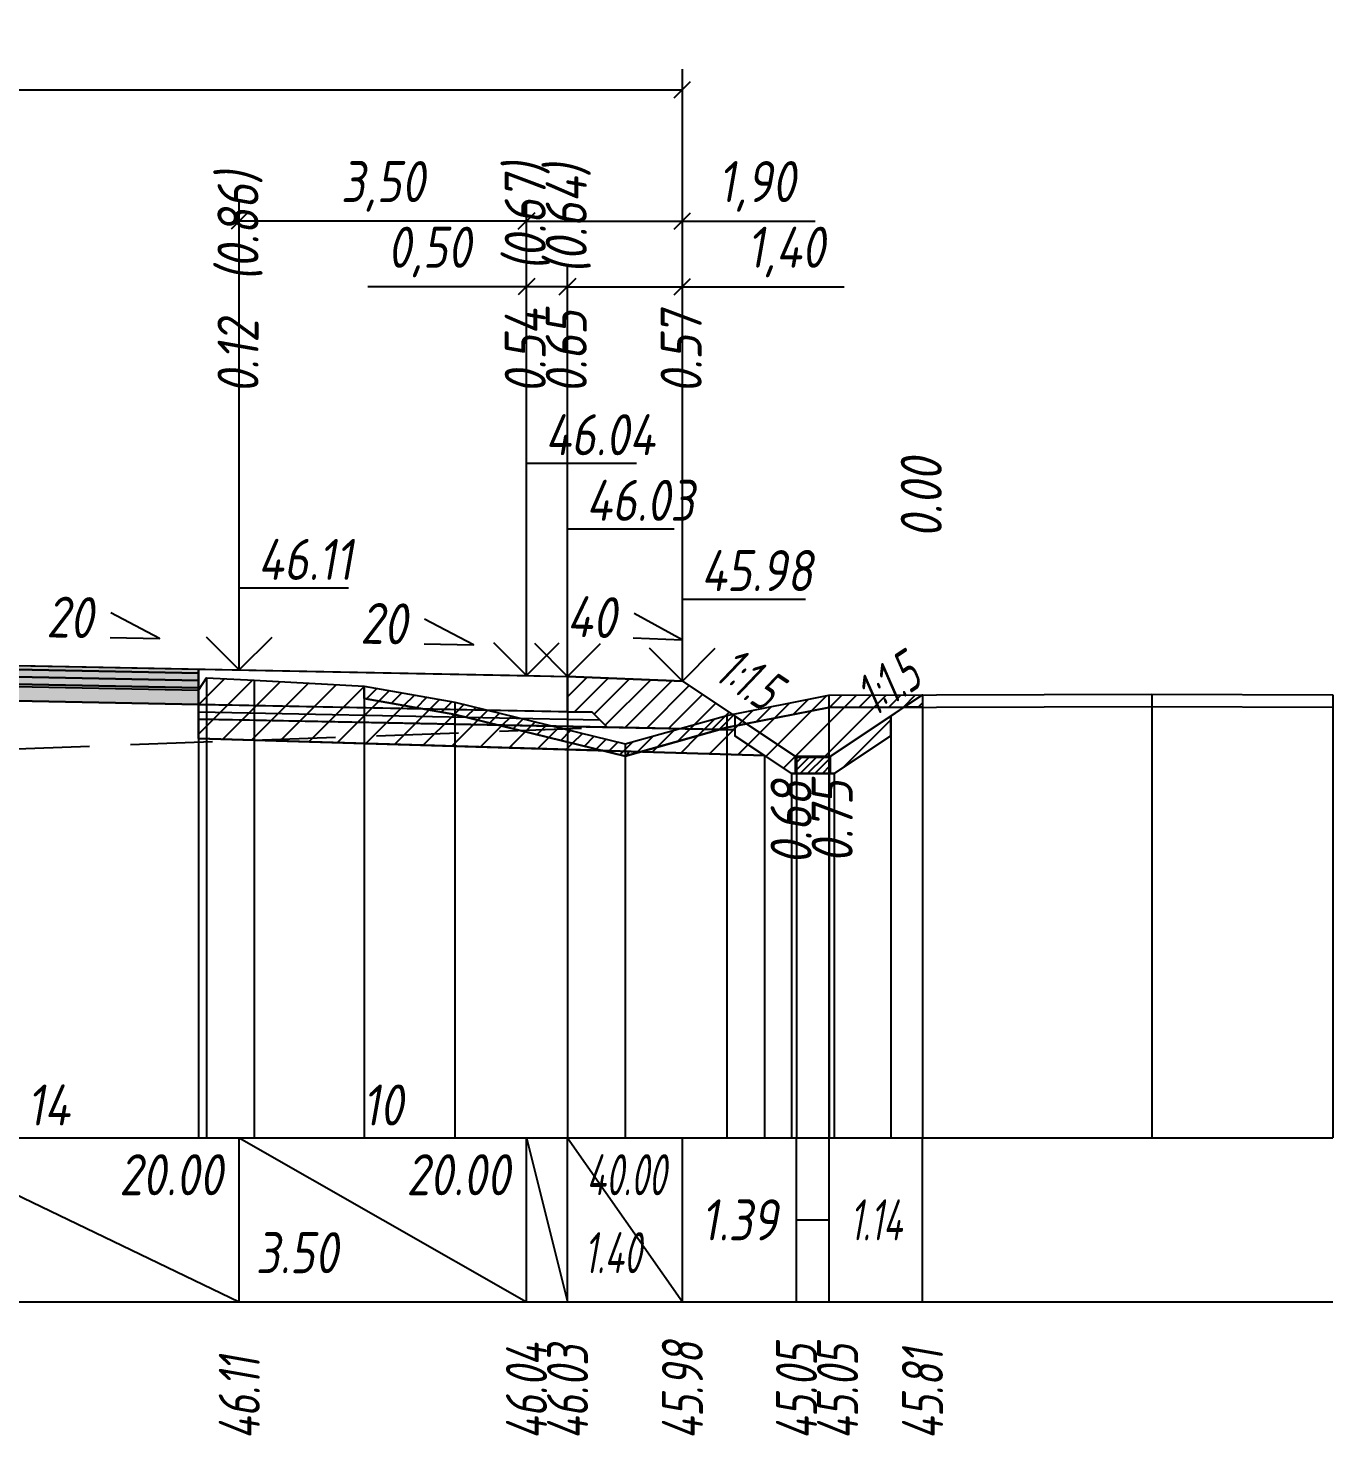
# Model space of a CAD drawing. Extents: x -717 to 1451, y -133302 to 233.
# Drawn here: x 170.4 to 249.8, y -86859.2 to -86773.4 of the extents above; entities that cross this region are included whole.
import ezdxf
from ezdxf.enums import TextEntityAlignment as Align

# ---------------------------------------------------------------- set-up
doc = ezdxf.new("R2010")
doc.units = 0
doc.linetypes.add('штриховая', pattern=[0.75, 0.5, -0.25])
for name, color, linetype in [('Интерполированный поперечник', 2, 'Continuous'), ('Код_514', 1, 'Continuous'), ('Контур_0', 7, 'Continuous'), ('Контур_2521', 7, 'Continuous'), ('Контур_2564', 7, 'Continuous'), ('Контур_2660', 7, 'Continuous'), ('Контур_2665', 7, 'Continuous'), ('Контур_400', 7, 'Continuous'), ('Контур_508', 7, 'Continuous'), ('Контур_512', 7, 'Continuous'), ('Контур_513', 7, 'Continuous'), ('Контур_818', 7, 'Continuous'), ('Красный поперечник', 1, 'Continuous'), ('Объём_2501', 7, 'Continuous'), ('Объём_2564', 7, 'Continuous'), ('Объём_2650', 7, 'Continuous'), ('Объём_2660', 7, 'Continuous'), ('Объём_2661', 7, 'Continuous'), ('Объём_2662', 7, 'Continuous'), ('Объём_2663', 7, 'Continuous'), ('Объём_2664', 7, 'Continuous'), ('Объём_2665', 7, 'Continuous'), ('Объём_2666', 7, 'Continuous'), ('Объём_2667', 7, 'Continuous'), ('Объём_2668', 7, 'Continuous'), ('Объём_2669', 7, 'Continuous'), ('Объём_2675', 7, 'Continuous'), ('Объём_2753', 7, 'Continuous'), ('Откосы', 7, 'Continuous'), ('Отметки покрытия', 7, 'Continuous'), ('Рабочие отметки', 7, 'Continuous'), ('Рабочие отметки доп.', 7, 'Continuous'), ('Слои выравнивания', 7, 'Continuous'), ('Таблица', 7, 'Continuous'), ('Уклоны проезжей части', 7, 'Continuous'), ('Черный поперечник', 3, 'Continuous')]:
    doc.layers.add(name, color=color, linetype=linetype)
for name, color, linetype, true_color in [('Контур_2540', 2, 'Continuous', 0xffff00), ('Контур_2560', 2, 'Continuous', 0xffff00), ('Контур_2561', 7, 'Continuous', 0xff8040), ('Контур_2562', 3, 'Continuous', 0x00ff00), ('Контур_2563', 7, 'Continuous', 0xff8000), ('Контур_2570', 7, 'Continuous', 0x80ff00), ('Контур_2583', 3, 'Continuous', 0x00ff00), ('Контур_2584', 3, 'Continuous', 0x00ff00), ('Контур_2725', 7, 'Continuous', 0x323232), ('Контур_2736', 4, 'Continuous', 0x00ffff), ('Контур_2737', 4, 'Continuous', 0x00ffff), ('Контур_2738', 4, 'Continuous', 0x00ffff), ('Контур_2739', 4, 'Continuous', 0x00ffff), ('Контур_2741', 4, 'Continuous', 0x00ffff), ('Контур_2742', 4, 'Continuous', 0x00ffff), ('Контур_2743', 4, 'Continuous', 0x00ffff), ('Контур_2744', 7, 'Continuous', 0xa4ffff), ('Контур_2745', 7, 'Continuous', 0xa4ffff), ('Контур_2747', 4, 'Continuous', 0x00ffff), ('Контур_2748', 4, 'Continuous', 0x00ffff), ('Контур_2749', 4, 'Continuous', 0x00ffff), ('Контур_2750', 4, 'Continuous', 0x00ffff), ('Контур_2751', 4, 'Continuous', 0x00ffff), ('Контур_2752', 4, 'Continuous', 0x00ffff), ('Контур_2760', 7, 'Continuous', 0x323232), ('Контур_2761', 7, 'Continuous', 0x323232), ('Контур_2762', 7, 'Continuous', 0x323232), ('Контур_2763', 7, 'Continuous', 0x323232), ('Контур_402', 7, 'Continuous', 0xff6464), ('Контур_703', 4, 'Continuous', 0x00ffff), ('Контур_705', 4, 'Continuous', 0x00ffff), ('Контур_707', 4, 'Continuous', 0x00ffff), ('Контур_720', 131, 'Continuous', 0xaaffff), ('Объём_2500', 7, 'Continuous', 0xc0c0c0), ('Объём_2520', 7, 'Continuous', 0x80ffff), ('Объём_2540', 2, 'Continuous', 0xffff00), ('Объём_2560', 2, 'Continuous', 0xffff00), ('Объём_2561', 7, 'Continuous', 0xff8040), ('Объём_2562', 3, 'Continuous', 0x00ff00), ('Объём_2563', 7, 'Continuous', 0xff8000), ('Объём_2570', 7, 'Continuous', 0x80ff00), ('Объём_2583', 3, 'Continuous', 0x00ff00), ('Объём_2584', 3, 'Continuous', 0x00ff00), ('Объём_2591', 3, 'Continuous', 0x00ff00), ('Объём_2595', 3, 'Continuous', 0x00ff00), ('Объём_2600', 7, 'Continuous', 0x808000), ('Объём_2620', 2, 'Continuous', 0xffff00), ('Объём_2746', 2, 'Continuous', 0xffff00)]:
    doc.layers.add(name, color=color, linetype=linetype, true_color=true_color)
doc.styles.get("Standard").update_dxf_attribs({"font": 'txt', "height": 2.5})
doc.styles.add('М', font='romand.shx', dxfattribs={"width": 0.8, "oblique": 10, "height": 2.5})
doc.dimstyles.new('ISO-25', dxfattribs={"dimtxt": 2.5, "dimasz": 2.5, "dimexe": 1.25, "dimexo": 0.625, "dimtad": 1, "dimtxsty": 'Standard', "dimcen": 2.5, "dimadec": 0, "dimazin": 0, "dimtfac": 1, "dimtmove": 0, "dimatfit": 3, "dimfxl": 1, "dimarcsym": 0})

# ---------------------------------------------------------------- blocks, each defined once
blk = doc.blocks.new('_Oblique')
at = {"color": 0, "linetype": 'ByBlock', "lineweight": -2}
blk.add_line((-0.5, -0.5), (0.5, 0.5), dxfattribs=at)
blk = doc.blocks.new('*D1683')
at = {"color": 0, "lineweight": -2, "transparency": 16777216}
for p, q in [((203.214, -86812.324), (203.214, -86787.884)), ((210.214, -86812.604), (210.214, -86787.884)), ((203.214, -86789.134), (210.214, -86789.134)), ((210.214, -86789.134), (220.07, -86789.134))]:
    blk.add_line(p, q, dxfattribs=at)
at = {"layer": 'Defpoints', "color": 0, "transparency": 16777216}
for p in [(210.214, -86789.134), (203.214, -86812.949), (210.214, -86813.229)]:
    blk.add_point(p, dxfattribs=at)
at = {"color": 0, "lineweight": -2, "transparency": 16777216, "rotation": 180}
blk.add_blockref('_Oblique', (203.214, -86789.134), dxfattribs=at)
at = {"color": 0, "lineweight": -2, "transparency": 16777216}
blk.add_blockref('_Oblique', (210.214, -86789.134), dxfattribs=at)
at = {"color": 0, "transparency": 16777216, "insert": (216.53, -86787.021), "char_height": 2.5, "width": 8.75, "attachment_point": 5, "style": 'М'}
blk.add_mtext('1,40', dxfattribs=at)
blk = doc.blocks.new('*D1685')
at = {"color": 0, "lineweight": -2, "transparency": 16777216}
for p, q in [((200.714, -86812.274), (200.714, -86787.884)), ((203.214, -86812.324), (203.214, -86787.884)), ((200.714, -86789.134), (191.038, -86789.134)), ((203.214, -86789.134), (200.714, -86789.134))]:
    blk.add_line(p, q, dxfattribs=at)
at = {"layer": 'Defpoints', "color": 0, "transparency": 16777216}
for p in [(203.214, -86789.134), (200.714, -86812.899), (203.214, -86812.949)]:
    blk.add_point(p, dxfattribs=at)
at = {"color": 0, "lineweight": -2, "transparency": 16777216, "rotation": 180}
blk.add_blockref('_Oblique', (200.714, -86789.134), dxfattribs=at)
at = {"color": 0, "lineweight": -2, "transparency": 16777216}
blk.add_blockref('_Oblique', (203.214, -86789.134), dxfattribs=at)
at = {"color": 0, "transparency": 16777216, "insert": (194.8, -86787.021), "char_height": 2.5, "width": 9.16667, "attachment_point": 5, "style": 'М'}
blk.add_mtext('0,50', dxfattribs=at)
blk = doc.blocks.new('*D1687')
at = {"color": 0, "lineweight": -2, "transparency": 16777216}
for p, q in [((183.214, -86811.924), (183.214, -86783.884)), ((200.714, -86812.274), (200.714, -86783.884)), ((200.714, -86785.134), (183.214, -86785.134))]:
    blk.add_line(p, q, dxfattribs=at)
at = {"layer": 'Defpoints', "color": 0, "transparency": 16777216}
for p in [(183.214, -86785.134), (183.214, -86812.549), (200.714, -86812.899)]:
    blk.add_point(p, dxfattribs=at)
at = {"color": 0, "lineweight": -2, "transparency": 16777216, "rotation": 180}
blk.add_blockref('_Oblique', (183.214, -86785.134), dxfattribs=at)
at = {"color": 0, "lineweight": -2, "transparency": 16777216}
blk.add_blockref('_Oblique', (200.714, -86785.134), dxfattribs=at)
at = {"color": 0, "transparency": 16777216, "insert": (191.964, -86783.021), "char_height": 2.5, "width": 9.58333, "attachment_point": 5, "style": 'М'}
blk.add_mtext('3,50', dxfattribs=at)
blk = doc.blocks.new('*D1688')
at = {"color": 0, "lineweight": -2, "transparency": 16777216}
for p, q in [((200.714, -86812.274), (200.714, -86783.884)), ((210.214, -86812.604), (210.214, -86783.884)), ((200.714, -86785.134), (210.214, -86785.134)), ((210.214, -86785.134), (218.294, -86785.134))]:
    blk.add_line(p, q, dxfattribs=at)
at = {"layer": 'Defpoints', "color": 0, "transparency": 16777216}
for p in [(200.714, -86785.134), (200.714, -86812.899), (210.214, -86813.229)]:
    blk.add_point(p, dxfattribs=at)
at = {"color": 0, "lineweight": -2, "transparency": 16777216, "rotation": 180}
blk.add_blockref('_Oblique', (200.714, -86785.134), dxfattribs=at)
at = {"color": 0, "lineweight": -2, "transparency": 16777216}
blk.add_blockref('_Oblique', (210.214, -86785.134), dxfattribs=at)
at = {"color": 0, "transparency": 16777216, "insert": (214.754, -86783.021), "char_height": 2.5, "width": 8.75, "attachment_point": 5, "style": 'М'}
blk.add_mtext('1,90', dxfattribs=at)
blk = doc.blocks.new('*D1690')
at = {"color": 0, "lineweight": -2, "transparency": 16777216}
for p, q in [((114.714, -86812.604), (114.714, -86775.884)), ((210.214, -86812.604), (210.214, -86775.884)), ((114.714, -86777.134), (210.214, -86777.134))]:
    blk.add_line(p, q, dxfattribs=at)
at = {"layer": 'Defpoints', "color": 0, "transparency": 16777216}
for p in [(210.214, -86777.134), (114.714, -86813.229), (210.214, -86813.229)]:
    blk.add_point(p, dxfattribs=at)
at = {"color": 0, "lineweight": -2, "transparency": 16777216, "rotation": 180}
blk.add_blockref('_Oblique', (114.714, -86777.134), dxfattribs=at)
at = {"color": 0, "lineweight": -2, "transparency": 16777216}
blk.add_blockref('_Oblique', (210.214, -86777.134), dxfattribs=at)
at = {"color": 0, "transparency": 16777216, "insert": (162.464, -86775.021), "char_height": 2.5, "width": 10.41667, "attachment_point": 5, "style": 'М'}
blk.add_mtext('19,10', dxfattribs=at)

msp = doc.modelspace()

# ---------------------------------------------------------------- hatches: boundary and pattern name
at = {"transparency": 33554681}
h = msp.add_hatch(dxfattribs=at)
h.set_pattern_fill('ANGLE', color=256)
h.set_pattern_definition([(0, (0, 0), (0, 6.985), [5.08, -1.905]), (90, (0, 0), (-6.985, 4e-16), [5.08, -1.905])])
h.paths.add_polyline_path([(206.726, -86817.743), (205.357, -86817.408), (207.672, -86817.478)])
at = {"layer": 'Объём_2563'}
h = msp.add_hatch(dxfattribs=at)
h.set_pattern_fill('ANSI31', color=256, scale=0.3)
h.paths.add_polyline_path([(213.415, -86816.141), (205.632, -86815.985), (204.714, -86815.067), (203.214, -86815.037), (203.214, -86812.887), (210.214, -86813.167), (213.415, -86815.3)])
at = {"layer": 'Объём_2570'}
h = msp.add_hatch(dxfattribs=at)
h.set_pattern_fill('ANSI31', color=256, scale=0.2)
h.paths.add_polyline_path([(224.843, -86814.765), (219.144, -86814.781), (212.922, -86816.006), (206.726, -86817.743), (196.348, -86815.206), (190.817, -86814.23), (190.817, -86813.48), (196.348, -86814.456), (206.726, -86816.993), (212.922, -86815.256), (219.144, -86814.031), (224.843, -86814.015)])
at = {"layer": 'Объём_2600'}
h = msp.add_hatch(dxfattribs=at)
h.set_pattern_fill('ANSI31', color=6, scale=0.4)
h.paths.add_polyline_path([(184.125, -86813.11), (190.817, -86813.48), (190.817, -86814.23), (196.348, -86815.206), (205.357, -86817.408), (180.721, -86816.669), (180.721, -86813.72), (181.221, -86812.97)])
h = msp.add_hatch(dxfattribs=at)
h.set_pattern_fill('HONEY', color=5, scale=0.3)
h.paths.add_polyline_path([(223.713, -86814.768), (224.843, -86814.015), (224.843, -86814.765)])
h = msp.add_hatch(dxfattribs=at)
h.set_pattern_fill('ANSI31', color=6, scale=0.4)
h.paths.add_polyline_path([(216.862, -86818.8), (215.217, -86817.704), (207.672, -86817.478), (212.922, -86816.006), (219.144, -86814.781), (223.713, -86814.768), (222.915, -86815.3), (222.915, -86816.502), (219.468, -86818.8), (219.224, -86818.8), (219.224, -86817.761), (217.105, -86817.761), (217.105, -86818.8)])
h = msp.add_hatch(dxfattribs=at)
h.set_pattern_fill('HONEY', color=5, scale=0.3)
h.paths.add_polyline_path([(206.726, -86817.743), (205.357, -86817.408), (207.672, -86817.478)])
at = {"layer": 'Объём_2620'}
h = msp.add_hatch(dxfattribs=at)
h.set_pattern_fill('ANSI31', color=2, scale=0.1)
h.paths.add_polyline_path([(217.105, -86817.761), (219.224, -86817.761), (219.224, -86818.8), (217.105, -86818.8)])
at = {"layer": 'Слои выравнивания'}
for color, points in [(2, [(162.464, -86812.072), (180.721, -86812.437), (180.721, -86812.687), (162.464, -86812.322)]), (3, [(162.464, -86812.322), (180.721, -86812.687), (180.721, -86813.137), (162.464, -86812.772)]), (4, [(162.464, -86812.772), (180.721, -86813.137), (180.721, -86813.587), (162.464, -86813.222)]), (5, [(162.464, -86813.222), (180.721, -86813.587), (180.721, -86814.587), (162.464, -86814.222)])]:
    msp.add_hatch(color=color, dxfattribs=at).paths.add_polyline_path(points)

# ---------------------------------------------------------------- linework, layer by layer
at = {"layer": 'Интерполированный поперечник', "linetype": 'штриховая', "ltscale": 10, "flags": 128}
msp.add_lwpolyline([(101.637, -86819.765), (205.632, -86815.985)], dxfattribs=at)
at = {"layer": 'Код_514'}
for p, q in [((162.464, -86841), (183.214, -86851)), ((183.214, -86851), (183.214, -86841)), ((183.214, -86841), (200.714, -86851)), ((200.714, -86851), (200.714, -86841)), ((200.714, -86841), (203.214, -86851)), ((203.214, -86851), (203.214, -86841)), ((203.214, -86841), (210.214, -86851)), ((210.214, -86851), (210.214, -86841)), ((217.165, -86851), (217.165, -86841)), ((219.165, -86851), (219.165, -86841)), ((224.843, -86851), (224.843, -86841)), ((217.165, -86846), (219.165, -86846))]:
    msp.add_line(p, q, dxfattribs=at)
at = {"layer": 'Контур_0', "flags": 128}
for points in [[(180.721, -86812.437), (203.214, -86812.887), (203.214, -86815.037), (180.721, -86814.587), (180.721, -86812.437), (180.721, -86812.437)], [(210.214, -86813.167), (213.251, -86815.191), (213.251, -86815.191), (213.251, -86815.191), (213.251, -86815.191), (213.251, -86815.191), (213.251, -86815.191), (213.251, -86815.191), (213.251, -86815.191), (213.251, -86815.191), (213.251, -86815.191), (213.251, -86815.191), (213.251, -86815.191), (213.251, -86815.191), (213.251, -86815.191), (217.165, -86817.8)], [(210.214, -86813.167), (213.251, -86815.191), (213.251, -86815.191), (213.251, -86815.191), (213.251, -86815.191), (213.251, -86815.191), (213.251, -86815.191), (213.251, -86815.191), (213.251, -86815.191), (213.251, -86815.191), (213.251, -86815.191), (213.251, -86815.191), (213.251, -86815.191), (213.251, -86815.191), (213.251, -86815.191), (217.165, -86817.8), (219.165, -86817.8), (224.843, -86814.015), (224.843, -86814.015), (224.843, -86814.015), (224.843, -86814.015), (224.843, -86814.015), (224.843, -86814.015), (224.843, -86814.015), (224.843, -86814.015), (224.843, -86814.015), (224.843, -86814.015), (224.843, -86814.015), (224.843, -86814.015), (224.843, -86814.015)], [(183.214, -86814.637), (204.714, -86815.067), (205.632, -86815.985), (180.721, -86815.487), (180.721, -86814.587), (183.214, -86814.637), (183.214, -86814.637)], [(203.214, -86815.037), (204.714, -86815.067), (205.632, -86815.985), (213.415, -86816.141)]]:
    msp.add_lwpolyline(points, dxfattribs=at)
at = {"layer": 'Контур_2521', "color": 250, "flags": 128}
msp.add_lwpolyline([(180.721, -86815.037), (205.173, -86815.526)], dxfattribs=at)
at = {"layer": 'Контур_2540', "flags": 128}
msp.add_lwpolyline([(183.214, -86815.537), (213.415, -86816.141), (213.415, -86816.502), (215.217, -86817.704), (180.721, -86816.669), (180.721, -86815.487), (183.214, -86815.537), (183.214, -86815.537)], dxfattribs=at)
at = {"layer": 'Контур_2560', "flags": 128}
msp.add_lwpolyline([(203.214, -86812.887), (210.214, -86813.167), (210.214, -86813.167), (210.214, -86813.167)], dxfattribs=at)
at = {"layer": 'Контур_2561', "flags": 128}
msp.add_lwpolyline([(203.214, -86812.887), (203.214, -86812.887), (210.214, -86813.167), (210.214, -86813.167), (203.214, -86812.887)], dxfattribs=at)
at = {"layer": 'Контур_2562', "flags": 128}
msp.add_lwpolyline([(210.214, -86813.167), (210.214, -86813.167), (210.214, -86813.167), (210.214, -86813.167), (210.214, -86813.167)], dxfattribs=at)
at = {"layer": 'Контур_2563', "flags": 128}
msp.add_lwpolyline([(213.415, -86816.141), (205.632, -86815.985), (204.714, -86815.067), (203.214, -86815.037), (203.214, -86812.887), (210.214, -86813.167), (213.415, -86815.3), (213.415, -86816.141), (213.415, -86816.141)], dxfattribs=at)
at = {"layer": 'Контур_2564', "flags": 128}
msp.add_lwpolyline([(203.214, -86812.887), (210.214, -86813.167)], dxfattribs=at)
at = {"layer": 'Контур_2570', "flags": 128}
msp.add_lwpolyline([(162.464, -86813.357), (180.721, -86813.72), (181.221, -86812.97), (184.125, -86813.11), (190.817, -86813.48), (190.817, -86814.23), (196.348, -86815.206), (206.726, -86817.743), (212.922, -86816.006), (219.144, -86814.781), (238.816, -86814.724), (249.843, -86814.751)], dxfattribs=at)
at = {"layer": 'Контур_2583', "flags": 128}
for points in [[(217.165, -86817.8), (213.415, -86815.3), (213.415, -86816.502), (216.862, -86818.8), (217.165, -86818.8), (217.165, -86817.8)], [(222.915, -86816.502), (222.915, -86815.3), (219.165, -86817.8), (219.165, -86818.8), (219.468, -86818.8), (222.915, -86816.502)]]:
    msp.add_lwpolyline(points, dxfattribs=at)
at = {"layer": 'Контур_2584', "flags": 128}
msp.add_lwpolyline([(217.165, -86817.8), (217.165, -86818.8), (219.165, -86818.8), (219.165, -86817.8), (217.165, -86817.8)], dxfattribs=at)
at = {"layer": 'Контур_2660', "flags": 128}
msp.add_lwpolyline([(180.721, -86816.669), (215.217, -86817.704)], dxfattribs=at)
at = {"layer": 'Контур_2665', "flags": 128}
msp.add_lwpolyline([(210.214, -86813.167), (210.214, -86813.167)], dxfattribs=at)
at = {"layer": 'Контур_2725', "flags": 128}
msp.add_lwpolyline([(124.9, -86814.973), (130.647, -86814.858), (141.714, -86814.637), (152.988, -86814.411), (153.008, -86814.411), (153.125, -86814.408), (156.941, -86814.332), (159.064, -86814.29), (162.464, -86814.222), (180.721, -86814.587)], dxfattribs=at)
at = {"layer": 'Контур_2736', "flags": 128}
for points in [[(210.214, -86813.167), (213.251, -86815.191)], [(213.251, -86815.191), (217.165, -86817.8)]]:
    msp.add_lwpolyline(points, dxfattribs=at)
at = {"layer": 'Контур_2737', "flags": 128}
msp.add_lwpolyline([(213.251, -86815.191), (213.251, -86815.191)], dxfattribs=at)
at = {"layer": 'Контур_2738', "flags": 128}
msp.add_lwpolyline([(213.251, -86815.191), (213.251, -86815.191)], dxfattribs=at)
at = {"layer": 'Контур_2739', "flags": 128}
msp.add_lwpolyline([(213.251, -86815.191), (213.251, -86815.191)], dxfattribs=at)
at = {"layer": 'Контур_2741', "flags": 128}
msp.add_lwpolyline([(224.843, -86814.015), (224.843, -86814.015)], dxfattribs=at)
at = {"layer": 'Контур_2742', "flags": 128}
msp.add_lwpolyline([(224.843, -86814.015), (224.843, -86814.015)], dxfattribs=at)
at = {"layer": 'Контур_2743', "flags": 128}
msp.add_lwpolyline([(224.843, -86814.015), (224.843, -86814.015)], dxfattribs=at)
at = {"layer": 'Контур_2744', "flags": 128}
msp.add_lwpolyline([(224.843, -86814.015), (224.843, -86814.015)], dxfattribs=at)
msp.add_lwpolyline([(224.843, -86814.015), (224.843, -86814.015)], dxfattribs=at)
msp.add_lwpolyline([(224.843, -86814.015), (224.843, -86814.015)], dxfattribs=at)
msp.add_lwpolyline([(224.843, -86814.015), (224.843, -86814.015)], dxfattribs=at)
msp.add_lwpolyline([(224.843, -86814.015), (224.843, -86814.015)], dxfattribs=at)
msp.add_lwpolyline([(224.843, -86814.015), (224.843, -86814.015)], dxfattribs=at)
at = {"layer": 'Контур_2745', "flags": 128}
msp.add_lwpolyline([(213.251, -86815.191), (213.251, -86815.191)], dxfattribs=at)
msp.add_lwpolyline([(213.251, -86815.191), (213.251, -86815.191)], dxfattribs=at)
msp.add_lwpolyline([(213.251, -86815.191), (213.251, -86815.191)], dxfattribs=at)
msp.add_lwpolyline([(213.251, -86815.191), (213.251, -86815.191)], dxfattribs=at)
msp.add_lwpolyline([(213.251, -86815.191), (213.251, -86815.191)], dxfattribs=at)
msp.add_lwpolyline([(213.251, -86815.191), (213.251, -86815.191)], dxfattribs=at)
at = {"layer": 'Контур_2747', "flags": 128}
msp.add_lwpolyline([(213.251, -86815.191), (213.251, -86815.191)], dxfattribs=at)
at = {"layer": 'Контур_2748', "flags": 128}
msp.add_lwpolyline([(213.251, -86815.191), (213.251, -86815.191)], dxfattribs=at)
at = {"layer": 'Контур_2749', "flags": 128}
msp.add_lwpolyline([(213.251, -86815.191), (213.251, -86815.191)], dxfattribs=at)
at = {"layer": 'Контур_2750', "flags": 128}
msp.add_lwpolyline([(224.843, -86814.015), (224.843, -86814.015)], dxfattribs=at)
at = {"layer": 'Контур_2751', "flags": 128}
msp.add_lwpolyline([(224.843, -86814.015), (224.843, -86814.015)], dxfattribs=at)
at = {"layer": 'Контур_2752', "flags": 128}
msp.add_lwpolyline([(224.843, -86814.015), (224.843, -86814.015)], dxfattribs=at)
at = {"layer": 'Контур_2760', "flags": 128}
msp.add_lwpolyline([(124.9, -86812.823), (130.647, -86812.708), (141.714, -86812.487), (152.988, -86812.261), (153.008, -86812.261), (153.125, -86812.258), (156.941, -86812.182), (159.064, -86812.14), (162.464, -86812.072), (180.721, -86812.437)], dxfattribs=at)
at = {"layer": 'Контур_2761', "flags": 128}
msp.add_lwpolyline([(124.9, -86813.073), (130.647, -86812.958), (141.714, -86812.737), (152.988, -86812.511), (153.008, -86812.511), (153.125, -86812.508), (156.941, -86812.432), (159.064, -86812.39), (162.464, -86812.322), (180.721, -86812.687)], dxfattribs=at)
at = {"layer": 'Контур_2762', "flags": 128}
msp.add_lwpolyline([(124.9, -86813.523), (130.647, -86813.408), (141.714, -86813.187), (152.988, -86812.961), (153.008, -86812.961), (153.125, -86812.958), (156.941, -86812.882), (159.064, -86812.84), (162.464, -86812.772), (180.721, -86813.137)], dxfattribs=at)
at = {"layer": 'Контур_2763', "flags": 128}
msp.add_lwpolyline([(124.9, -86813.973), (130.647, -86813.858), (141.714, -86813.637), (152.988, -86813.411), (153.008, -86813.411), (153.125, -86813.408), (156.941, -86813.332), (159.064, -86813.29), (162.464, -86813.222), (180.721, -86813.587)], dxfattribs=at)
at = {"layer": 'Контур_400', "flags": 128}
msp.add_lwpolyline([(162.464, -86812.072), (183.214, -86812.487), (200.714, -86812.837), (200.714, -86812.837), (200.714, -86812.837), (200.714, -86812.837), (200.714, -86812.837), (200.714, -86812.837), (203.214, -86812.887)], dxfattribs=at)
at = {"layer": 'Контур_402', "flags": 128}
msp.add_lwpolyline([(107.822, -86817.761), (124.9, -86817.248), (124.9, -86814.973), (162.464, -86814.222), (180.721, -86814.587), (180.721, -86816.669), (215.217, -86817.704)], dxfattribs=at)
at = {"layer": 'Контур_508', "flags": 128}
msp.add_lwpolyline([(105, -86819.642), (107.822, -86817.761), (124.9, -86817.248), (124.9, -86814.973), (162.464, -86814.222), (180.721, -86814.587), (180.721, -86816.669), (215.217, -86817.704), (216.862, -86818.8), (217.165, -86818.8), (219.165, -86818.8), (219.468, -86818.8), (222.915, -86816.502), (222.915, -86815.3), (224.843, -86814.015)], dxfattribs=at)
at = {"layer": 'Контур_512', "flags": 128}
msp.add_lwpolyline([(180.721, -86816.669), (215.217, -86817.704), (216.862, -86818.8), (217.165, -86818.8), (219.165, -86818.8), (219.468, -86818.8), (222.915, -86816.502), (222.915, -86815.3), (224.843, -86814.015)], dxfattribs=at)
at = {"layer": 'Контур_513', "flags": 128}
msp.add_lwpolyline([(105, -86819.642), (107.822, -86817.761), (124.9, -86817.248), (124.9, -86814.973), (162.464, -86814.222), (180.721, -86814.587), (180.721, -86816.669), (215.217, -86817.704), (216.862, -86818.8), (217.165, -86818.8), (219.165, -86818.8), (219.468, -86818.8), (222.915, -86816.502), (222.915, -86815.3), (224.843, -86814.015)], dxfattribs=at)
at = {"layer": 'Контур_703', "flags": 128}
msp.add_lwpolyline([(210.214, -86813.167), (213.251, -86815.191)], dxfattribs=at)
at = {"layer": 'Контур_705', "flags": 128}
msp.add_lwpolyline([(213.251, -86815.191), (213.251, -86815.191)], dxfattribs=at)
at = {"layer": 'Контур_707', "flags": 128}
msp.add_lwpolyline([(219.165, -86817.8), (224.843, -86814.015)], dxfattribs=at)
at = {"layer": 'Контур_720', "flags": 128}
msp.add_lwpolyline([(217.165, -86817.8), (219.165, -86817.8)], dxfattribs=at)
at = {"layer": 'Контур_818', "flags": 128}
msp.add_lwpolyline([(105, -86819.288), (106.269, -86818.793), (114.841, -86815.45), (114.841, -86814.7), (122.756, -86813.57), (124.4, -86813.415), (124.9, -86814.165), (130.647, -86813.985), (152.988, -86813.45), (153.125, -86813.171), (156.941, -86813.247), (162.464, -86813.357), (180.721, -86813.72), (181.221, -86812.97), (184.125, -86813.11), (190.817, -86813.48), (190.817, -86814.23), (196.348, -86815.206), (206.726, -86817.743), (212.922, -86816.006), (219.144, -86814.781), (224.843, -86814.765)], dxfattribs=at)
at = {"layer": 'Красный поперечник'}
for p, q in [((162.464, -86812.072), (183.214, -86812.487)), ((183.214, -86812.487), (200.714, -86812.837)), ((200.714, -86812.837), (203.214, -86812.887)), ((203.214, -86812.887), (210.214, -86813.167)), ((210.214, -86813.167), (217.165, -86817.8)), ((219.165, -86817.8), (224.843, -86814.015)), ((224.843, -86814.015), (224.843, -86841)), ((222.915, -86815.3), (222.915, -86841)), ((180.721, -86816.669), (180.721, -86841)), ((222.915, -86816.502), (222.915, -86841)), ((215.217, -86817.704), (215.217, -86841)), ((217.165, -86817.8), (219.165, -86817.8)), ((216.862, -86818.8), (216.862, -86841)), ((217.165, -86818.8), (217.165, -86841)), ((219.165, -86818.8), (219.165, -86841)), ((219.468, -86818.8), (219.468, -86841))]:
    msp.add_line(p, q, dxfattribs=at)
at = {"layer": 'Объём_2500', "flags": 128}
msp.add_lwpolyline([(180.721, -86812.437), (203.214, -86812.887), (203.214, -86815.037), (180.721, -86814.587), (180.721, -86812.437), (180.721, -86812.437)], dxfattribs=at)
at = {"layer": 'Объём_2501', "flags": 128}
msp.add_lwpolyline([(162.464, -86812.072), (183.214, -86812.487), (200.714, -86812.837), (200.714, -86812.837), (200.714, -86812.837), (200.714, -86812.837), (200.714, -86812.837), (200.714, -86812.837), (203.214, -86812.887)], dxfattribs=at)
at = {"layer": 'Объём_2520', "color": 250, "flags": 128}
msp.add_lwpolyline([(183.214, -86814.637), (204.714, -86815.067), (205.632, -86815.985), (180.721, -86815.487), (180.721, -86814.587), (183.214, -86814.637), (183.214, -86814.637)], dxfattribs=at)
at = {"layer": 'Объём_2540', "flags": 128}
msp.add_lwpolyline([(183.214, -86815.537), (213.415, -86816.141), (213.415, -86816.502), (215.217, -86817.704), (180.721, -86816.669), (180.721, -86815.487), (183.214, -86815.537), (183.214, -86815.537)], dxfattribs=at)
at = {"layer": 'Объём_2560', "flags": 128}
msp.add_lwpolyline([(203.214, -86812.887), (210.214, -86813.167), (210.214, -86813.167), (210.214, -86813.167)], dxfattribs=at)
at = {"layer": 'Объём_2561', "flags": 128}
msp.add_lwpolyline([(203.214, -86812.887), (203.214, -86812.887), (210.214, -86813.167), (210.214, -86813.167), (203.214, -86812.887)], dxfattribs=at)
at = {"layer": 'Объём_2562', "flags": 128}
msp.add_lwpolyline([(210.214, -86813.167), (210.214, -86813.167), (210.214, -86813.167), (210.214, -86813.167), (210.214, -86813.167)], dxfattribs=at)
at = {"layer": 'Объём_2563', "color": 250, "flags": 128}
msp.add_lwpolyline([(213.415, -86816.141), (205.632, -86815.985), (204.714, -86815.067), (203.214, -86815.037), (203.214, -86812.887), (210.214, -86813.167), (213.415, -86815.3), (213.415, -86816.141), (213.415, -86816.141)], dxfattribs=at)
at = {"layer": 'Объём_2564', "flags": 128}
msp.add_lwpolyline([(203.214, -86812.887), (210.214, -86813.167)], dxfattribs=at)
at = {"layer": 'Объём_2570', "flags": 128}
msp.add_lwpolyline([(224.843, -86814.765), (219.144, -86814.781), (212.922, -86816.006), (206.726, -86817.743), (196.348, -86815.206), (190.817, -86814.23), (190.817, -86813.48), (196.348, -86814.456), (206.726, -86816.993), (212.922, -86815.256), (219.144, -86814.031), (224.843, -86814.015), (224.843, -86814.765), (224.843, -86814.765)], dxfattribs=at)
at = {"layer": 'Объём_2583', "flags": 128}
for points in [[(217.165, -86817.8), (213.415, -86815.3), (213.415, -86816.502), (216.862, -86818.8), (217.165, -86818.8), (217.165, -86817.8)], [(222.915, -86816.502), (222.915, -86815.3), (219.165, -86817.8), (219.165, -86818.8), (219.468, -86818.8), (222.915, -86816.502)]]:
    msp.add_lwpolyline(points, dxfattribs=at)
at = {"layer": 'Объём_2584', "flags": 128}
msp.add_lwpolyline([(217.165, -86817.8), (217.165, -86818.8), (219.165, -86818.8), (219.165, -86817.8), (217.165, -86817.8)], dxfattribs=at)
at = {"layer": 'Объём_2591', "flags": 128}
for points in [[(213.415, -86815.3), (217.165, -86817.8)], [(219.165, -86817.8), (222.915, -86815.3)]]:
    msp.add_lwpolyline(points, dxfattribs=at)
at = {"layer": 'Объём_2595', "flags": 128}
msp.add_lwpolyline([(217.165, -86817.8), (219.165, -86817.8)], dxfattribs=at)
at = {"layer": 'Объём_2600', "color": 5, "flags": 128}
for points in [[(223.713, -86814.768), (224.843, -86814.015), (224.843, -86814.765), (223.713, -86814.768), (223.713, -86814.768)], [(206.726, -86817.743), (205.357, -86817.408), (207.672, -86817.478), (206.726, -86817.743), (206.726, -86817.743)]]:
    msp.add_lwpolyline(points, dxfattribs=at)
at = {"layer": 'Объём_2620', "flags": 128}
msp.add_lwpolyline([(217.105, -86817.761), (219.224, -86817.761), (219.224, -86818.8), (217.105, -86818.8), (217.105, -86817.761), (217.105, -86817.761)], dxfattribs=at)
at = {"layer": 'Объём_2650', "color": 6, "flags": 128}
for points in [[(184.125, -86813.11), (190.817, -86813.48), (190.817, -86814.23), (196.348, -86815.206), (205.357, -86817.408), (180.721, -86816.669), (180.721, -86813.72), (181.221, -86812.97), (184.125, -86813.11), (184.125, -86813.11)], [(216.862, -86818.8), (215.217, -86817.704), (207.672, -86817.478), (212.922, -86816.006), (219.144, -86814.781), (223.713, -86814.768), (222.915, -86815.3), (222.915, -86816.502), (219.468, -86818.8), (219.224, -86818.8), (219.224, -86817.761), (217.105, -86817.761), (217.105, -86818.8), (216.862, -86818.8), (216.862, -86818.8)]]:
    msp.add_lwpolyline(points, dxfattribs=at)
at = {"layer": 'Объём_2660', "flags": 128}
msp.add_lwpolyline([(180.721, -86816.669), (215.217, -86817.704)], dxfattribs=at)
at = {"layer": 'Объём_2661', "flags": 128}
msp.add_lwpolyline([(210.214, -86813.167), (213.251, -86815.191), (217.105, -86817.761)], dxfattribs=at)
at = {"layer": 'Объём_2662', "flags": 128}
msp.add_lwpolyline([(219.224, -86817.761), (224.843, -86814.015)], dxfattribs=at)
at = {"layer": 'Объём_2663', "flags": 128}
for points in [[(217.105, -86817.761), (217.165, -86817.8)], [(219.165, -86817.8), (219.224, -86817.761)]]:
    msp.add_lwpolyline(points, dxfattribs=at)
at = {"layer": 'Объём_2664', "flags": 128}
msp.add_lwpolyline([(217.165, -86817.8), (219.165, -86817.8)], dxfattribs=at)
at = {"layer": 'Объём_2665', "flags": 128}
msp.add_lwpolyline([(210.214, -86813.167), (210.214, -86813.167)], dxfattribs=at)
at = {"layer": 'Объём_2666', "flags": 128}
for points in [[(210.214, -86813.167), (213.251, -86815.191)], [(213.251, -86815.191), (217.105, -86817.761)]]:
    msp.add_lwpolyline(points, dxfattribs=at)
at = {"layer": 'Объём_2667', "flags": 128}
for points in [[(224.843, -86814.015), (224.843, -86814.015)], [(213.251, -86815.191), (213.251, -86815.191)]]:
    msp.add_lwpolyline(points, dxfattribs=at)
at = {"layer": 'Объём_2668', "flags": 128}
for points in [[(224.843, -86814.015), (224.843, -86814.015)], [(213.251, -86815.191), (213.251, -86815.191)]]:
    msp.add_lwpolyline(points, dxfattribs=at)
at = {"layer": 'Объём_2669', "flags": 128}
for points in [[(224.843, -86814.015), (224.843, -86814.015)], [(213.251, -86815.191), (213.251, -86815.191)]]:
    msp.add_lwpolyline(points, dxfattribs=at)
at = {"layer": 'Объём_2675', "flags": 128}
for points in [[(224.843, -86814.015), (224.843, -86814.015)], [(224.843, -86814.015), (224.843, -86814.015)], [(224.843, -86814.015), (224.843, -86814.015)], [(224.843, -86814.015), (224.843, -86814.015)], [(224.843, -86814.015), (224.843, -86814.015)], [(224.843, -86814.015), (224.843, -86814.015)], [(213.251, -86815.191), (213.251, -86815.191)], [(213.251, -86815.191), (213.251, -86815.191)], [(213.251, -86815.191), (213.251, -86815.191)], [(213.251, -86815.191), (213.251, -86815.191)], [(213.251, -86815.191), (213.251, -86815.191)], [(213.251, -86815.191), (213.251, -86815.191)]]:
    msp.add_lwpolyline(points, dxfattribs=at)
at = {"layer": 'Объём_2746', "flags": 128}
for points in [[(180.721, -86816.669), (180.721, -86813.72), (181.221, -86812.97), (184.125, -86813.11), (190.817, -86813.48), (190.817, -86814.23), (196.348, -86815.206), (205.357, -86817.408), (180.721, -86816.669), (180.721, -86816.669)], [(214.12, -86815.77), (217.165, -86817.8), (219.165, -86817.8), (222.915, -86815.3), (222.915, -86816.502), (219.468, -86818.8), (216.862, -86818.8), (215.217, -86817.704), (207.672, -86817.478), (212.922, -86816.006), (214.12, -86815.77), (214.12, -86815.77)]]:
    msp.add_lwpolyline(points, dxfattribs=at)
at = {"layer": 'Объём_2753', "flags": 128}
msp.add_lwpolyline([(180.721, -86812.437), (180.721, -86812.437)], dxfattribs=at)
at = {"layer": 'Откосы', "color": 1, "flags": 128}
for points in [[(175.352, -86810.512), (178.351, -86810.572), (175.382, -86809.013)], [(207.207, -86810.543), (210.205, -86810.663), (207.267, -86809.044)], [(194.477, -86810.895), (197.476, -86810.955), (194.507, -86809.395)]]:
    msp.add_lwpolyline(points, dxfattribs=at)
at = {"layer": 'Отметки покрытия', "color": 1}
for p, q in [((200.714, -86812.837), (200.714, -86799.887)), ((200.714, -86799.887), (207.414, -86799.887)), ((203.214, -86812.887), (203.214, -86803.887)), ((203.214, -86803.887), (209.714, -86803.887)), ((183.214, -86812.487), (183.214, -86807.487)), ((183.214, -86807.487), (189.864, -86807.487)), ((210.214, -86813.167), (210.214, -86808.167)), ((210.214, -86808.167), (217.714, -86808.167)), ((183.214, -86812.487), (181.214, -86810.487)), ((183.214, -86812.487), (185.214, -86810.487)), ((200.714, -86812.837), (198.714, -86810.837)), ((200.714, -86812.837), (202.714, -86810.837)), ((203.214, -86812.887), (201.214, -86810.887)), ((203.214, -86812.887), (205.214, -86810.887)), ((210.214, -86813.167), (208.214, -86811.167)), ((210.214, -86813.167), (212.214, -86811.167))]:
    msp.add_line(p, q, dxfattribs=at)
at = {"layer": 'Слои выравнивания'}
for p, q in [((180.721, -86812.437), (180.721, -86841)), ((203.214, -86812.887), (203.214, -86841))]:
    msp.add_line(p, q, dxfattribs=at)
at = {"layer": 'Слои выравнивания', "color": 2, "flags": 128}
msp.add_lwpolyline([(162.464, -86812.072), (180.721, -86812.437), (180.721, -86812.687), (162.464, -86812.322)], close=True, dxfattribs=at)
at = {"layer": 'Слои выравнивания', "color": 3, "flags": 128}
msp.add_lwpolyline([(162.464, -86812.322), (180.721, -86812.687), (180.721, -86813.137), (162.464, -86812.772)], close=True, dxfattribs=at)
at = {"layer": 'Слои выравнивания', "color": 4, "flags": 128}
msp.add_lwpolyline([(162.464, -86812.772), (180.721, -86813.137), (180.721, -86813.587), (162.464, -86813.222)], close=True, dxfattribs=at)
at = {"layer": 'Слои выравнивания', "color": 5, "flags": 128}
msp.add_lwpolyline([(162.464, -86813.222), (180.721, -86813.587), (180.721, -86814.587), (162.464, -86814.222)], close=True, dxfattribs=at)
at = {"layer": 'Таблица'}
for p, q in [((80, -86841), (249.843, -86841)), ((80, -86851), (249.843, -86851))]:
    msp.add_line(p, q, dxfattribs=at)
at = {"layer": 'Черный поперечник', "color": 7}
for p, q in [((181.221, -86812.97), (181.221, -86841)), ((184.125, -86813.11), (184.125, -86841)), ((180.721, -86813.72), (180.721, -86841)), ((190.817, -86813.48), (190.817, -86841)), ((219.144, -86814.031), (219.144, -86841)), ((238.816, -86813.974), (238.816, -86841)), ((249.843, -86814.001), (249.843, -86841)), ((196.348, -86814.456), (196.348, -86841)), ((212.922, -86815.256), (212.922, -86841)), ((206.726, -86816.993), (206.726, -86841))]:
    msp.add_line(p, q, dxfattribs=at)
at = {"layer": 'Черный поперечник', "flags": 128}
msp.add_lwpolyline([(162.464, -86813.357), (180.721, -86813.72), (181.221, -86812.97), (184.125, -86813.11), (190.817, -86813.48), (196.348, -86814.456), (206.726, -86816.993), (212.922, -86815.256), (219.144, -86814.031), (238.816, -86813.974), (249.843, -86814.001)], dxfattribs=at)

# ---------------------------------------------------------------- texts
at = {"layer": 'Код_514', "style": 'М', "oblique": 10}
for s, width, p in [('20.00', 0.8, (182.214, -86842)), ('20.00', 0.8, (199.714, -86842)), ('40.00', 0.6, (209.214, -86842))]:
    msp.add_text(s, height=2.5, dxfattribs=dict(at, width=width)).set_placement(p, align=Align.TOP_RIGHT)
for s, width, p in [('1.39', 0.8, (213.689, -86846)), ('1.14', 0.6, (222.004, -86846))]:
    msp.add_text(s, height=2.5, dxfattribs=dict(at, width=width)).set_placement(p, align=Align.MIDDLE_CENTER)
for s, width, p in [('3.50', 0.8, (184.214, -86850)), ('1.40', 0.6, (204.214, -86850))]:
    msp.add_text(s, height=2.5, dxfattribs=dict(at, width=width)).set_placement(p, align=Align.BOTTOM_LEFT)
at = {"layer": 'Код_514', "style": 'М', "oblique": 10, "width": 0.7}
for s, p in [('46.04', (200.714, -86859.382)), ('46.03', (203.214, -86859.382)), ('45.98', (210.214, -86859.382)), ('45.05', (217.165, -86859.382)), ('45.05', (219.665, -86859.382)), ('45.81', (224.843, -86859.382)), ('46.11', (183.214, -86859.382))]:
    msp.add_text(s, height=2.5, rotation=90, dxfattribs=at).set_placement(p, align=Align.MIDDLE_LEFT)
at = {"layer": 'Отметки покрытия', "color": 1, "style": 'М', "oblique": 10, "width": 0.8}
for s, p in [('46.04', (201.855, -86800.155)), ('46.03', (204.355, -86804.155)), ('46.11', (184.355, -86807.755)), ('45.98', (211.355, -86808.435))]:
    msp.add_text(s, height=2.5, dxfattribs=at).set_placement(p, align=Align.BOTTOM_LEFT)
at = {"layer": 'Рабочие отметки', "color": 1, "style": 'М', "oblique": 10, "width": 0.8}
for s, p in [('0.12', (183.136, -86795.637)), ('0.54', (200.636, -86795.637)), ('0.65', (203.136, -86795.637)), ('0.57', (210.136, -86795.637)), ('0.00', (224.765, -86804.446))]:
    msp.add_text(s, height=2.5, rotation=90, dxfattribs=at).set_placement(p, align=Align.MIDDLE_LEFT)
for s, p in [('0.68', (216.837, -86819.223)), ('0.75', (219.337, -86819.223))]:
    msp.add_text(s, height=2.5, rotation=90, dxfattribs=at).set_placement(p, align=Align.MIDDLE_RIGHT)
at = {"layer": 'Рабочие отметки доп.', "color": 1, "style": 'М', "oblique": 10, "width": 0.8}
for s, p in [('(0.67)', (200.636, -86788.137)), ('(0.64)', (203.136, -86788.337)), ('(0.86)', (183.136, -86788.787))]:
    msp.add_text(s, height=2.5, rotation=90, dxfattribs=at).set_placement(p, align=Align.MIDDLE_LEFT)
at = {"layer": 'Слои выравнивания', "style": 'М', "oblique": 10, "width": 0.8}
for s, p in [('14', (171.592, -86841)), ('10', (191.967, -86841))]:
    msp.add_text(s, height=2.5, dxfattribs=at).set_placement(p, align=Align.BOTTOM_CENTER)
at = {"layer": 'Уклоны проезжей части', "color": 1, "style": 'М', "oblique": 10}
for s, rotation, width, p in [('20', 358.85423, 0.8, (172.859, -86811.279)), ('40', 357.70938, 0.8, (204.616, -86811.259)), ('20', 358.85423, 0.8, (191.984, -86811.662)), ('1:1.5', 326.30994, 0.6, (213.191, -86814.682)), ('1:1.5', 33.69007, 0.6, (223.857, -86814.985))]:
    msp.add_text(s, height=2.5, rotation=rotation, dxfattribs=dict(at, width=width)).set_placement(p, align=Align.BOTTOM_CENTER)

# ---------------------------------------------------------------- dimensions: what is measured, and where the dimension line sits
at = {"color": 5}
dim = msp.add_linear_dim(base=(210.214, -86777.134), p1=(114.714, -86813.229), p2=(210.214, -86813.229), angle=180, dimstyle='ISO-25', override={"dimasz": 1, "dimlfac": 0.2, "dimzin": 0, "dimtxsty": 'М', "dimblk1": 'Oblique', "dimblk2": 'Oblique', "dimsah": 1}, dxfattribs=at)
dim.commit()
dim.dimension.update_dxf_attribs({"geometry": '*D1690', "text_midpoint": (162.464, -86775.021)})
dim = msp.add_linear_dim(base=(183.214, -86785.134), p1=(200.714, -86812.899), p2=(183.214, -86812.549), dimstyle='ISO-25', override={"dimasz": 1, "dimlfac": 0.2, "dimzin": 0, "dimtxsty": 'М', "dimblk1": 'Oblique', "dimblk2": 'Oblique', "dimsah": 1}, dxfattribs=at)
dim.commit()
dim.dimension.update_dxf_attribs({"geometry": '*D1687', "text_midpoint": (191.964, -86783.021)})
dim = msp.add_linear_dim(base=(200.714, -86785.134), p1=(210.214, -86813.229), p2=(200.714, -86812.899), dimstyle='ISO-25', override={"dimasz": 1, "dimlfac": 0.2, "dimzin": 0, "dimtxsty": 'М', "dimblk1": 'Oblique', "dimblk2": 'Oblique', "dimsah": 1}, dxfattribs=at)
dim.commit()
dim.dimension.update_dxf_attribs({"geometry": '*D1688', "text_midpoint": (214.754, -86785.134), "dimtype": 160})
for base, p1, p2, picture, middle in [((203.214, -86789.134), (200.714, -86812.899), (203.214, -86812.949), '*D1685', (194.8, -86789.134)), ((210.214, -86789.134), (203.214, -86812.949), (210.214, -86813.229), '*D1683', (216.53, -86789.134))]:
    dim = msp.add_linear_dim(base=base, p1=p1, p2=p2, angle=180, dimstyle='ISO-25', override={"dimasz": 1, "dimlfac": 0.2, "dimzin": 0, "dimtxsty": 'М', "dimblk1": 'Oblique', "dimblk2": 'Oblique', "dimsah": 1}, dxfattribs=at)
    dim.commit()
    dim.dimension.update_dxf_attribs({"geometry": picture, "text_midpoint": middle, "dimtype": 160})

doc.saveas('drawing.dxf')
